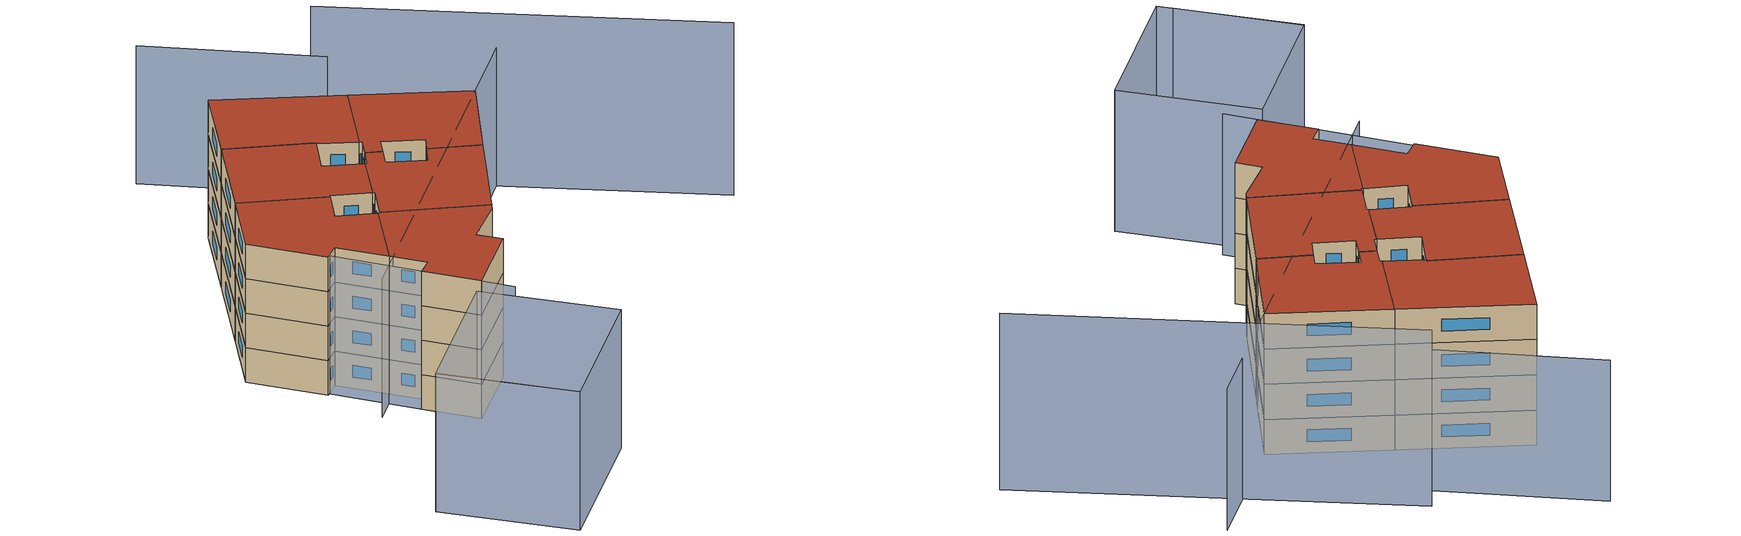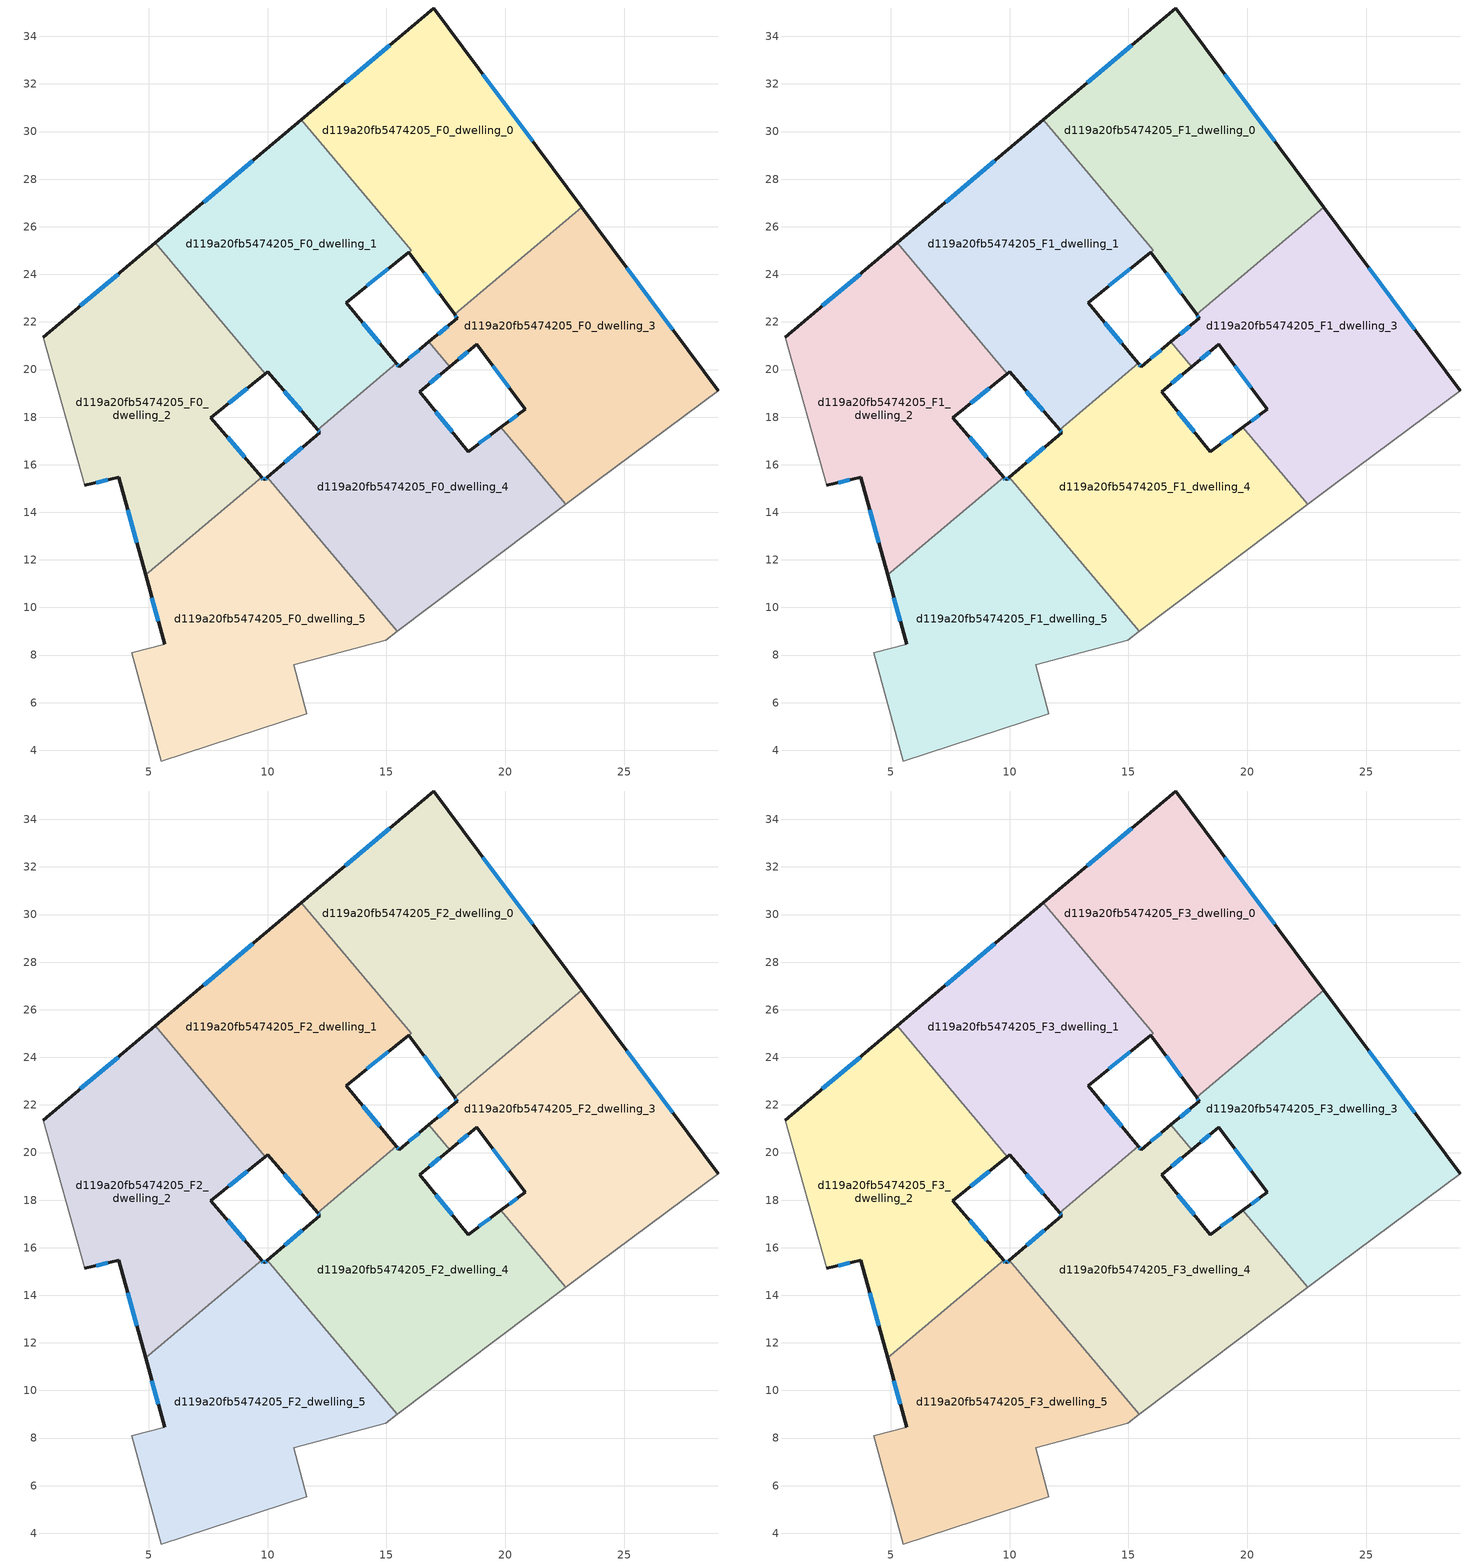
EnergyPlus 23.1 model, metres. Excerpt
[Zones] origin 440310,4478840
d119a20fb5474205_F0_dwelling_0
 floor ground (EU_floor_Construction): 16.98,35.19 23.2,26.82 17.86,22.32 15.94,24.93 16.04,25.02 11.42,30.5 z0
 wall outside (EU_wall_Construction): 23.2,26.82 16.98,35.19 11.42,30.5 / 15.94,24.93 17.86,22.32 z0:3; 15.94,24.94,3 15.94,24.94,0 15.94,24.93,0
 wall to d119a20fb5474205_F0_dwelling_1 (EU_wall_Construction): 11.42,30.5 16.04,25.02 15.94,24.94 z0:3
 wall to d119a20fb5474205_F0_dwelling_3 (EU_wall_Construction): 17.86,22.32 23.2,26.82 z0:3
 window (EU_Window_Construction): 15.14,33.64 13.26,32.06 / 21.14,29.6 19.04,32.42 / 16.58,24.07 17.22,23.18 z0.99:2.01
d119a20fb5474205_F0_dwelling_1
 floor ground (EU_floor_Construction): 11.42,30.5 16.04,25.02 15.94,24.94 13.3,22.81 15.42,20.25 12.1,17.46 10.01,19.91 9.91,19.83 5.28,25.32 z0
 wall outside (EU_wall_Construction): 9.91,19.83 10.01,19.91 12.1,17.46 / 11.42,30.5 5.28,25.32 / 15.42,20.25 13.3,22.81 15.94,24.93 z0:3
 wall to d119a20fb5474205_F0_dwelling_4 (EU_wall_Construction): 12.1,17.46 15.42,20.25 z0:3
 wall to d119a20fb5474205_F0_dwelling_2 (EU_wall_Construction): 5.28,25.32 9.91,19.83 z0:3
 window (EU_Window_Construction): 10.7,19.1 11.41,18.27 / 9.38,28.78 7.31,27.04 / 14.18,23.52 15.06,24.23 / 14.72,21.1 14,21.97 z0.99:2.01
d119a20fb5474205_F0_dwelling_2
 floor ground (EU_floor_Construction): 5.28,25.32 9.91,19.83 7.62,17.97 9.75,15.48 4.88,11.37 3.75,15.47 2.32,15.13 0.58,21.36 z0
 wall outside (EU_wall_Construction): 9.75,15.48 7.62,17.97 9.91,19.83 / 2.32,15.13 3.75,15.47 4.88,11.37 / 5.28,25.32 0.58,21.36 z0:3
 wall adiabatic (EU_wall_Construction): 0.58,21.36 2.32,15.13 z0:3
 wall to d119a20fb5474205_F0_dwelling_5 (EU_wall_Construction): 4.88,11.37 9.75,15.48 z0:3
 window (EU_Window_Construction): 8.38,18.59 9.15,19.21 / 9.04,16.3 8.33,17.15 / 4.12,14.11 4.5,12.73 / 2.79,15.24 3.28,15.36 / 3.72,24.01 2.14,22.67 z0.99:2.01
d119a20fb5474205_F0_dwelling_3
 floor ground (EU_floor_Construction): 23.2,26.82 28.94,19.11 23.89,15.35 22.54,14.33 19.81,17.57 20.83,18.32 18.79,21.07 17.66,20.12 16.78,21.16 17.98,22.15 17.86,22.32 z0
 wall outside (EU_wall_Construction): 28.94,19.11 23.2,26.82 / 17.66,20.12 18.79,21.07 20.83,18.32 19.81,17.57 / 17.86,22.32 17.98,22.15 16.78,21.16 z0:3
 wall adiabatic (EU_wall_Construction): 22.54,14.33 23.89,15.35 28.94,19.11 z0:3
 wall to d119a20fb5474205_F0_dwelling_4 (EU_wall_Construction): 19.81,17.57 22.54,14.33 / 16.78,21.16 17.66,20.12 z0:3
 window (EU_Window_Construction): 27.04,21.67 25.1,24.27 / 20.49,18.08 20.15,17.82 / 19.47,20.16 20.16,19.23 / 18.04,20.44 18.42,20.76 / 17.58,21.83 17.18,21.49 / 17.9,22.26 17.94,22.21 z0.99:2.01
d119a20fb5474205_F0_dwelling_4
 floor ground (EU_floor_Construction): 19.81,17.57 22.54,14.33 15.46,8.99 9.99,15.47 12.2,17.35 12.1,17.46 15.42,20.25 15.53,20.12 16.78,21.16 17.66,20.12 16.4,19.07 18.43,16.55 z0
 wall outside (EU_wall_Construction): 16.78,21.16 15.53,20.12 15.42,20.25 / 19.81,17.57 18.43,16.55 16.4,19.07 17.66,20.12 / 12.1,17.46 12.2,17.35 9.99,15.47 z0:3
 wall adiabatic (EU_wall_Construction): 15.46,8.99 22.54,14.33 z0:3
 wall to d119a20fb5474205_F0_dwelling_5 (EU_wall_Construction): 9.99,15.47 15.46,8.99 z0:3
 window (EU_Window_Construction): 15.49,20.16 15.45,20.21 / 16.37,20.82 15.94,20.47 / 16.82,19.42 17.24,19.77 / 17.76,17.39 17.07,18.24 / 19.35,17.24 18.89,16.89 / 11.47,16.73 10.72,16.1 / 12.14,17.42 12.17,17.39 z0.99:2.01
d119a20fb5474205_F0_dwelling_5
 floor ground (EU_floor_Construction): 9.99,15.47 15.46,8.99 14.97,8.62 11.1,7.6 11.66,5.54 5.54,3.55 4.3,8.09 5.68,8.45 4.88,11.37 9.75,15.48 9.85,15.36 z0
 wall outside (EU_wall_Construction): 4.88,11.37 5.68,8.45 / 9.99,15.47 9.85,15.36 9.75,15.48 z0:3
 wall adiabatic (EU_wall_Construction): 5.68,8.45 4.3,8.09 5.54,3.55 11.66,5.54 11.1,7.6 14.97,8.62 15.46,8.99 z0:3
 window (EU_Window_Construction): 5.14,10.4 5.41,9.42 / 9.82,15.4 9.79,15.44 / 9.95,15.44 9.9,15.4 z0.99:2.01
d119a20fb5474205_F1_dwelling_0
 floor outside (EU_floor_Construction): 16.98,35.19 11.42,30.5 16.04,25.02 11.42,30.5 z3
 floor to d119a20fb5474205_F0_dwelling_0 (EU_floor_Construction): 16.98,35.19 23.2,26.82 17.86,22.32 15.94,24.93 16.04,25.02 11.42,30.5 z3
 wall outside (EU_wall_Construction): 23.2,26.82 16.98,35.19 11.42,30.5 / 15.94,24.93 17.86,22.32 z3:6; 15.94,24.94,6 15.94,24.94,3 15.94,24.93,3
 wall to d119a20fb5474205_F1_dwelling_1 (EU_wall_Construction): 11.42,30.5 16.04,25.02 15.94,24.94 z3:6
 wall to d119a20fb5474205_F1_dwelling_3 (EU_wall_Construction): 17.86,22.32 23.2,26.82 z3:6
 window (EU_Window_Construction): 15.14,33.64 13.26,32.06 / 21.14,29.6 19.04,32.42 / 16.58,24.07 17.22,23.18 z3.99:5.01
d119a20fb5474205_F1_dwelling_1
 floor to d119a20fb5474205_F0_dwelling_1 (EU_floor_Construction): 11.42,30.5 16.04,25.02 15.94,24.94 13.3,22.81 15.42,20.25 12.1,17.46 10.01,19.91 9.91,19.83 5.28,25.32 z3
 wall outside (EU_wall_Construction): 9.91,19.83 10.01,19.91 12.1,17.46 / 11.42,30.5 5.28,25.32 / 15.42,20.25 13.3,22.81 15.94,24.93 z3:6
 wall to d119a20fb5474205_F1_dwelling_4 (EU_wall_Construction): 12.1,17.46 15.42,20.25 z3:6
 wall to d119a20fb5474205_F1_dwelling_2 (EU_wall_Construction): 5.28,25.32 9.91,19.83 z3:6
 window (EU_Window_Construction): 10.7,19.1 11.41,18.27 / 9.38,28.78 7.31,27.04 / 14.18,23.52 15.06,24.23 / 14.72,21.1 14,21.97 z3.99:5.01
d119a20fb5474205_F1_dwelling_2
 floor to d119a20fb5474205_F0_dwelling_2 (EU_floor_Construction): 5.28,25.32 9.91,19.83 7.62,17.97 9.75,15.48 4.88,11.37 3.75,15.47 2.32,15.13 0.58,21.36 z3
 wall outside (EU_wall_Construction): 9.75,15.48 7.62,17.97 9.91,19.83 / 2.32,15.13 3.75,15.47 4.88,11.37 / 5.28,25.32 0.58,21.36 z3:6
 wall adiabatic (EU_wall_Construction): 0.58,21.36 2.32,15.13 z3:6
 wall to d119a20fb5474205_F1_dwelling_5 (EU_wall_Construction): 4.88,11.37 9.75,15.48 z3:6
 window (EU_Window_Construction): 8.38,18.59 9.15,19.21 / 9.04,16.3 8.33,17.15 / 4.12,14.11 4.5,12.73 / 2.79,15.24 3.28,15.36 / 3.72,24.01 2.14,22.67 z3.99:5.01
d119a20fb5474205_F1_dwelling_3
 floor to d119a20fb5474205_F0_dwelling_3 (EU_floor_Construction): 23.2,26.82 28.94,19.11 23.89,15.35 22.54,14.33 19.81,17.57 20.83,18.32 18.79,21.07 17.66,20.12 16.78,21.16 17.98,22.15 17.86,22.32 z3
 wall outside (EU_wall_Construction): 28.94,19.11 23.2,26.82 / 17.66,20.12 18.79,21.07 20.83,18.32 19.81,17.57 / 17.86,22.32 17.98,22.15 16.78,21.16 z3:6
 wall adiabatic (EU_wall_Construction): 22.54,14.33 23.89,15.35 28.94,19.11 z3:6
 wall to d119a20fb5474205_F1_dwelling_4 (EU_wall_Construction): 19.81,17.57 22.54,14.33 / 16.78,21.16 17.66,20.12 z3:6
 window (EU_Window_Construction): 27.04,21.67 25.1,24.27 / 20.49,18.08 20.15,17.82 / 19.47,20.16 20.16,19.23 / 18.04,20.44 18.42,20.76 / 17.58,21.83 17.18,21.49 / 17.9,22.26 17.94,22.21 z3.99:5.01
d119a20fb5474205_F1_dwelling_4
 floor to d119a20fb5474205_F0_dwelling_4 (EU_floor_Construction): 19.81,17.57 22.54,14.33 15.46,8.99 9.99,15.47 12.2,17.35 12.1,17.46 15.42,20.25 15.53,20.12 16.78,21.16 17.66,20.12 16.4,19.07 18.43,16.55 z3
 wall outside (EU_wall_Construction): 16.78,21.16 15.53,20.12 15.42,20.25 / 19.81,17.57 18.43,16.55 16.4,19.07 17.66,20.12 / 12.1,17.46 12.2,17.35 9.99,15.47 z3:6
 wall adiabatic (EU_wall_Construction): 15.46,8.99 22.54,14.33 z3:6
 wall to d119a20fb5474205_F1_dwelling_5 (EU_wall_Construction): 9.99,15.47 15.46,8.99 z3:6
 window (EU_Window_Construction): 15.49,20.16 15.45,20.21 / 16.37,20.82 15.94,20.47 / 16.82,19.42 17.24,19.77 / 17.76,17.39 17.07,18.24 / 19.35,17.24 18.89,16.89 / 11.47,16.73 10.72,16.1 / 12.14,17.42 12.17,17.39 z3.99:5.01
d119a20fb5474205_F1_dwelling_5
 floor to d119a20fb5474205_F0_dwelling_5 (EU_floor_Construction): 9.99,15.47 15.46,8.99 14.97,8.62 11.1,7.6 11.66,5.54 5.54,3.55 4.3,8.09 5.68,8.45 4.88,11.37 9.75,15.48 9.85,15.36 z3
 wall outside (EU_wall_Construction): 4.88,11.37 5.68,8.45 / 9.99,15.47 9.85,15.36 9.75,15.48 z3:6
 wall adiabatic (EU_wall_Construction): 5.68,8.45 4.3,8.09 5.54,3.55 11.66,5.54 11.1,7.6 14.97,8.62 15.46,8.99 z3:6
 window (EU_Window_Construction): 5.14,10.4 5.41,9.42 / 9.82,15.4 9.79,15.44 / 9.95,15.44 9.9,15.4 z3.99:5.01
d119a20fb5474205_F2_dwelling_0
 floor outside (EU_floor_Construction): 16.98,35.19 11.42,30.5 16.04,25.02 11.42,30.5 z6
 floor to d119a20fb5474205_F1_dwelling_0 (EU_floor_Construction): 16.98,35.19 23.2,26.82 17.86,22.32 15.94,24.93 16.04,25.02 11.42,30.5 z6
 wall outside (EU_wall_Construction): 23.2,26.82 16.98,35.19 11.42,30.5 / 15.94,24.93 17.86,22.32 z6:9; 15.94,24.94,9 15.94,24.94,6 15.94,24.93,6
 wall to d119a20fb5474205_F2_dwelling_1 (EU_wall_Construction): 11.42,30.5 16.04,25.02 15.94,24.94 z6:9
 wall to d119a20fb5474205_F2_dwelling_3 (EU_wall_Construction): 17.86,22.32 23.2,26.82 z6:9
 window (EU_Window_Construction): 15.14,33.64 13.26,32.06 / 21.14,29.6 19.04,32.42 / 16.58,24.07 17.22,23.18 z6.99:8.01
d119a20fb5474205_F2_dwelling_1
 floor to d119a20fb5474205_F1_dwelling_1 (EU_floor_Construction): 11.42,30.5 16.04,25.02 15.94,24.94 13.3,22.81 15.42,20.25 12.1,17.46 10.01,19.91 9.91,19.83 5.28,25.32 z6
 wall outside (EU_wall_Construction): 9.91,19.83 10.01,19.91 12.1,17.46 / 11.42,30.5 5.28,25.32 / 15.42,20.25 13.3,22.81 15.94,24.93 z6:9
 wall to d119a20fb5474205_F2_dwelling_4 (EU_wall_Construction): 12.1,17.46 15.42,20.25 z6:9
 wall to d119a20fb5474205_F2_dwelling_2 (EU_wall_Construction): 5.28,25.32 9.91,19.83 z6:9
 window (EU_Window_Construction): 10.7,19.1 11.41,18.27 / 9.38,28.78 7.31,27.04 / 14.18,23.52 15.06,24.23 / 14.72,21.1 14,21.97 z6.99:8.01
d119a20fb5474205_F2_dwelling_2
 floor to d119a20fb5474205_F1_dwelling_2 (EU_floor_Construction): 5.28,25.32 9.91,19.83 7.62,17.97 9.75,15.48 4.88,11.37 3.75,15.47 2.32,15.13 0.58,21.36 z6
 wall outside (EU_wall_Construction): 9.75,15.48 7.62,17.97 9.91,19.83 / 2.32,15.13 3.75,15.47 4.88,11.37 / 5.28,25.32 0.58,21.36 z6:9
 wall adiabatic (EU_wall_Construction): 0.58,21.36 2.32,15.13 z6:9
 wall to d119a20fb5474205_F2_dwelling_5 (EU_wall_Construction): 4.88,11.37 9.75,15.48 z6:9
 window (EU_Window_Construction): 8.38,18.59 9.15,19.21 / 9.04,16.3 8.33,17.15 / 4.12,14.11 4.5,12.73 / 2.79,15.24 3.28,15.36 / 3.72,24.01 2.14,22.67 z6.99:8.01
d119a20fb5474205_F2_dwelling_3
 floor to d119a20fb5474205_F1_dwelling_3 (EU_floor_Construction): 23.2,26.82 28.94,19.11 23.89,15.35 22.54,14.33 19.81,17.57 20.83,18.32 18.79,21.07 17.66,20.12 16.78,21.16 17.98,22.15 17.86,22.32 z6
 wall outside (EU_wall_Construction): 28.94,19.11 23.2,26.82 / 17.66,20.12 18.79,21.07 20.83,18.32 19.81,17.57 / 17.86,22.32 17.98,22.15 16.78,21.16 z6:9
 wall adiabatic (EU_wall_Construction): 22.54,14.33 23.89,15.35 28.94,19.11 z6:9
 wall to d119a20fb5474205_F2_dwelling_4 (EU_wall_Construction): 19.81,17.57 22.54,14.33 / 16.78,21.16 17.66,20.12 z6:9
 window (EU_Window_Construction): 27.04,21.67 25.1,24.27 / 20.49,18.08 20.15,17.82 / 19.47,20.16 20.16,19.23 / 18.04,20.44 18.42,20.76 / 17.58,21.83 17.18,21.49 / 17.9,22.26 17.94,22.21 z6.99:8.01
d119a20fb5474205_F2_dwelling_4
 floor to d119a20fb5474205_F1_dwelling_4 (EU_floor_Construction): 19.81,17.57 22.54,14.33 15.46,8.99 9.99,15.47 12.2,17.35 12.1,17.46 15.42,20.25 15.53,20.12 16.78,21.16 17.66,20.12 16.4,19.07 18.43,16.55 z6
 wall outside (EU_wall_Construction): 16.78,21.16 15.53,20.12 15.42,20.25 / 19.81,17.57 18.43,16.55 16.4,19.07 17.66,20.12 / 12.1,17.46 12.2,17.35 9.99,15.47 z6:9
 wall adiabatic (EU_wall_Construction): 15.46,8.99 22.54,14.33 z6:9
 wall to d119a20fb5474205_F2_dwelling_5 (EU_wall_Construction): 9.99,15.47 15.46,8.99 z6:9
 window (EU_Window_Construction): 15.49,20.16 15.45,20.21 / 16.37,20.82 15.94,20.47 / 16.82,19.42 17.24,19.77 / 17.76,17.39 17.07,18.24 / 19.35,17.24 18.89,16.89 / 11.47,16.73 10.72,16.1 / 12.14,17.42 12.17,17.39 z6.99:8.01
d119a20fb5474205_F2_dwelling_5
 floor to d119a20fb5474205_F1_dwelling_5 (EU_floor_Construction): 9.99,15.47 15.46,8.99 14.97,8.62 11.1,7.6 11.66,5.54 5.54,3.55 4.3,8.09 5.68,8.45 4.88,11.37 9.75,15.48 9.85,15.36 z6
 wall outside (EU_wall_Construction): 4.88,11.37 5.68,8.45 / 9.99,15.47 9.85,15.36 9.75,15.48 z6:9
 wall adiabatic (EU_wall_Construction): 5.68,8.45 4.3,8.09 5.54,3.55 11.66,5.54 11.1,7.6 14.97,8.62 15.46,8.99 z6:9
 window (EU_Window_Construction): 5.14,10.4 5.41,9.42 / 9.82,15.4 9.79,15.44 / 9.95,15.44 9.9,15.4 z6.99:8.01
d119a20fb5474205_F3_dwelling_0
 floor outside (EU_floor_Construction): 16.98,35.19 11.42,30.5 16.04,25.02 11.42,30.5 z9
 floor to d119a20fb5474205_F2_dwelling_0 (EU_floor_Construction): 16.98,35.19 23.2,26.82 17.86,22.32 15.94,24.93 16.04,25.02 11.42,30.5 z9
 wall outside (EU_wall_Construction): 23.2,26.82 16.98,35.19 11.42,30.5 / 15.94,24.93 17.86,22.32 z9:12; 15.94,24.94,12 15.94,24.94,9 15.94,24.93,9
 wall to d119a20fb5474205_F3_dwelling_1 (EU_wall_Construction): 11.42,30.5 16.04,25.02 15.94,24.94 z9:12
 wall to d119a20fb5474205_F3_dwelling_3 (EU_wall_Construction): 17.86,22.32 23.2,26.82 z9:12
 window (EU_Window_Construction): 15.14,33.64 13.26,32.06 / 21.14,29.6 19.04,32.42 / 16.58,24.07 17.22,23.18 z9.99:11.01
 roof outside (EU_roof_Construction): 23.2,26.82 16.98,35.19 11.42,30.5 16.04,25.02 15.94,24.93 17.86,22.32 z12
d119a20fb5474205_F3_dwelling_1
 floor to d119a20fb5474205_F2_dwelling_1 (EU_floor_Construction): 11.42,30.5 16.04,25.02 15.94,24.94 13.3,22.81 15.42,20.25 12.1,17.46 10.01,19.91 9.91,19.83 5.28,25.32 z9
 wall outside (EU_wall_Construction): 9.91,19.83 10.01,19.91 12.1,17.46 / 11.42,30.5 5.28,25.32 / 15.42,20.25 13.3,22.81 15.94,24.93 z9:12
 wall to d119a20fb5474205_F3_dwelling_4 (EU_wall_Construction): 12.1,17.46 15.42,20.25 z9:12
 wall to d119a20fb5474205_F3_dwelling_2 (EU_wall_Construction): 5.28,25.32 9.91,19.83 z9:12
 window (EU_Window_Construction): 10.7,19.1 11.41,18.27 / 9.38,28.78 7.31,27.04 / 14.18,23.52 15.06,24.23 / 14.72,21.1 14,21.97 z9.99:11.01
 roof outside (EU_roof_Construction): 15.42,20.25 13.3,22.81 15.94,24.93 16.04,25.02 11.42,30.5 5.28,25.32 9.91,19.83 10.01,19.91 12.1,17.46 z12
d119a20fb5474205_F3_dwelling_2
 floor to d119a20fb5474205_F2_dwelling_2 (EU_floor_Construction): 5.28,25.32 9.91,19.83 7.62,17.97 9.75,15.48 4.88,11.37 3.75,15.47 2.32,15.13 0.58,21.36 z9
 wall outside (EU_wall_Construction): 9.75,15.48 7.62,17.97 9.91,19.83 / 2.32,15.13 3.75,15.47 4.88,11.37 / 5.28,25.32 0.58,21.36 z9:12
 wall adiabatic (EU_wall_Construction): 0.58,21.36 2.32,15.13 z9:12
 wall to d119a20fb5474205_F3_dwelling_5 (EU_wall_Construction): 4.88,11.37 9.75,15.48 z9:12
 window (EU_Window_Construction): 8.38,18.59 9.15,19.21 / 9.04,16.3 8.33,17.15 / 4.12,14.11 4.5,12.73 / 2.79,15.24 3.28,15.36 / 3.72,24.01 2.14,22.67 z9.99:11.01
 roof outside (EU_roof_Construction): 9.75,15.48 7.62,17.97 9.91,19.83 5.28,25.32 0.58,21.36 2.32,15.13 3.75,15.47 4.88,11.37 z12
d119a20fb5474205_F3_dwelling_3
 floor to d119a20fb5474205_F2_dwelling_3 (EU_floor_Construction): 23.2,26.82 28.94,19.11 23.89,15.35 22.54,14.33 19.81,17.57 20.83,18.32 18.79,21.07 17.66,20.12 16.78,21.16 17.98,22.15 17.86,22.32 z9
 wall outside (EU_wall_Construction): 28.94,19.11 23.2,26.82 / 17.66,20.12 18.79,21.07 20.83,18.32 19.81,17.57 / 17.86,22.32 17.98,22.15 16.78,21.16 z9:12
 wall adiabatic (EU_wall_Construction): 22.54,14.33 23.89,15.35 28.94,19.11 z9:12
 wall to d119a20fb5474205_F3_dwelling_4 (EU_wall_Construction): 19.81,17.57 22.54,14.33 / 16.78,21.16 17.66,20.12 z9:12
 window (EU_Window_Construction): 27.04,21.67 25.1,24.27 / 20.49,18.08 20.15,17.82 / 19.47,20.16 20.16,19.23 / 18.04,20.44 18.42,20.76 / 17.58,21.83 17.18,21.49 / 17.9,22.26 17.94,22.21 z9.99:11.01
 roof outside (EU_roof_Construction): 28.94,19.11 23.2,26.82 17.86,22.32 17.98,22.15 16.78,21.16 17.66,20.12 18.79,21.07 20.83,18.32 19.81,17.57 22.54,14.33 23.89,15.35 z12
d119a20fb5474205_F3_dwelling_4
 floor to d119a20fb5474205_F2_dwelling_4 (EU_floor_Construction): 19.81,17.57 22.54,14.33 15.46,8.99 9.99,15.47 12.2,17.35 12.1,17.46 15.42,20.25 15.53,20.12 16.78,21.16 17.66,20.12 16.4,19.07 18.43,16.55 z9
 wall outside (EU_wall_Construction): 16.78,21.16 15.53,20.12 15.42,20.25 / 19.81,17.57 18.43,16.55 16.4,19.07 17.66,20.12 / 12.1,17.46 12.2,17.35 9.99,15.47 z9:12
 wall adiabatic (EU_wall_Construction): 15.46,8.99 22.54,14.33 z9:12
 wall to d119a20fb5474205_F3_dwelling_5 (EU_wall_Construction): 9.99,15.47 15.46,8.99 z9:12
 window (EU_Window_Construction): 15.49,20.16 15.45,20.21 / 16.37,20.82 15.94,20.47 / 16.82,19.42 17.24,19.77 / 17.76,17.39 17.07,18.24 / 19.35,17.24 18.89,16.89 / 11.47,16.73 10.72,16.1 / 12.14,17.42 12.17,17.39 z9.99:11.01
 roof outside (EU_roof_Construction): 22.54,14.33 19.81,17.57 18.43,16.55 16.4,19.07 17.66,20.12 16.78,21.16 15.53,20.12 15.42,20.25 12.1,17.46 12.2,17.35 9.99,15.47 15.46,8.99 z12
d119a20fb5474205_F3_dwelling_5
 floor to d119a20fb5474205_F2_dwelling_5 (EU_floor_Construction): 9.99,15.47 15.46,8.99 14.97,8.62 11.1,7.6 11.66,5.54 5.54,3.55 4.3,8.09 5.68,8.45 4.88,11.37 9.75,15.48 9.85,15.36 z9
 wall outside (EU_wall_Construction): 4.88,11.37 5.68,8.45 / 9.99,15.47 9.85,15.36 9.75,15.48 z9:12
 wall adiabatic (EU_wall_Construction): 5.68,8.45 4.3,8.09 5.54,3.55 11.66,5.54 11.1,7.6 14.97,8.62 15.46,8.99 z9:12
 window (EU_Window_Construction): 5.14,10.4 5.41,9.42 / 9.82,15.4 9.79,15.44 / 9.95,15.44 9.9,15.4 z9.99:11.01
 roof outside (EU_roof_Construction): 11.66,5.54 11.1,7.6 14.97,8.62 15.46,8.99 9.99,15.47 9.85,15.36 9.75,15.48 4.88,11.37 5.68,8.45 4.3,8.09 5.54,3.55 z12
shading: -7.81,-0.92 -4.67,-10.31 / 1.71,9.96 39.54,22.68 / 27.21,31.18 20.9,44.11 / 0.87,21.43 6.21,0.98 / -7.86,-0.94 4.06,3.06 / 4.06,3.06 7.62,-7.53 / 7.62,-7.53 -4.3,-11.53 / -4.3,-11.53 -7.86,-0.94 z0:12; 43.6,5.49 28.58,33.49 z0:15
[Building]
EU S2 Campaign: North Axis=0; Terrain=City; Solar Distribution=FullExterior
[Site:Location]
Madrid: Latitude=40.5; Longitude=-3.5; Time Zone=1; Elevation=609
[SizingPeriod:WeatherFileDays]
AnnualSizingPeriod: Begin Month=1; Begin Day of Month=1; End Month=12; End Day of Month=31; Day of Week for Start Day=Monday; Use Weather File Daylight Saving Period=No; Use Weather File Rain and Snow Indicators=No
[MATERIAL]
EU_InternalMass_Material: Roughness=MediumRough; Thickness=0.1; Conductivity=1; Density=1800; Specific Heat=900; Thermal Absorptance=0.9; Solar Absorptance=0.7; Visible Absorptance=0.7
[MATERIAL:NOMASS] Roughness=MediumRough; Thermal Absorptance=0.9; Solar Absorptance=0.7; Visible Absorptance=0.7
Name | Thermal Resistance
EU_wall_NoMass | 0.609216
EU_roof_NoMass | 0.513268
EU_floor_NoMass | 0.568163
[WINDOWMATERIAL:SIMPLEGLAZINGSYSTEM]
EU_Window_SimpleGlazing: UFactor=5.50606; Solar Heat Gain Coefficient=0.85; Visible Transmittance=0.85
[CONSTRUCTION]
EU_wall_Construction: EU_wall_NoMass
EU_roof_Construction: EU_roof_NoMass
EU_floor_Construction: EU_floor_NoMass
EU_InternalMass_Construction: EU_InternalMass_Material
EU_Window_Construction: EU_Window_SimpleGlazing
[ZONE] Type=1; Multiplier=1; Ceiling Height=autocalculate; Floor Area=autocalculate; Part of Total Floor Area=Yes
Name | Volume
d119a20fb5474205_F0_dwelling_0; d119a20fb5474205_F1_dwelling_0; d119a20fb5474205_F2_dwelling_0; d119a20fb5474205_F3_dwelling_0 | 219.724
d119a20fb5474205_F0_dwelling_1; d119a20fb5474205_F1_dwelling_1; d119a20fb5474205_F2_dwelling_1; d119a20fb5474205_F3_dwelling_1 | 214.698
d119a20fb5474205_F0_dwelling_2; d119a20fb5474205_F1_dwelling_2; d119a20fb5474205_F2_dwelling_2; d119a20fb5474205_F3_dwelling_2 | 217.237
d119a20fb5474205_F0_dwelling_3; d119a20fb5474205_F1_dwelling_3; d119a20fb5474205_F2_dwelling_3; d119a20fb5474205_F3_dwelling_3 | 217.222
d119a20fb5474205_F0_dwelling_4; d119a20fb5474205_F1_dwelling_4; d119a20fb5474205_F2_dwelling_4; d119a20fb5474205_F3_dwelling_4 | 217.245
d119a20fb5474205_F0_dwelling_5 | 217.215
d119a20fb5474205_F1_dwelling_5; d119a20fb5474205_F2_dwelling_5; d119a20fb5474205_F3_dwelling_5 | 217.214
[INTERNALMASS] Construction=EU_InternalMass_Construction
Name | Zone or ZoneList | Surface Area
d119a20fb5474205_F0_dwelling_0_EU_InternalMass | d119a20fb5474205_F0_dwelling_0 | 73.2419
d119a20fb5474205_F0_dwelling_1_EU_InternalMass | d119a20fb5474205_F0_dwelling_1 | 71.5738
d119a20fb5474205_F0_dwelling_2_EU_InternalMass | d119a20fb5474205_F0_dwelling_2 | 72.4121
d119a20fb5474205_F0_dwelling_3_EU_InternalMass | d119a20fb5474205_F0_dwelling_3 | 72.4076
d119a20fb5474205_F0_dwelling_4_EU_InternalMass | d119a20fb5474205_F0_dwelling_4 | 72.4149
d119a20fb5474205_F0_dwelling_5_EU_InternalMass | d119a20fb5474205_F0_dwelling_5 | 72.4049
d119a20fb5474205_F1_dwelling_0_EU_InternalMass | d119a20fb5474205_F1_dwelling_0 | 73.2419
d119a20fb5474205_F1_dwelling_1_EU_InternalMass | d119a20fb5474205_F1_dwelling_1 | 71.5738
d119a20fb5474205_F1_dwelling_2_EU_InternalMass | d119a20fb5474205_F1_dwelling_2 | 72.4121
d119a20fb5474205_F1_dwelling_3_EU_InternalMass | d119a20fb5474205_F1_dwelling_3 | 72.4076
d119a20fb5474205_F1_dwelling_4_EU_InternalMass | d119a20fb5474205_F1_dwelling_4 | 72.4149
d119a20fb5474205_F1_dwelling_5_EU_InternalMass | d119a20fb5474205_F1_dwelling_5 | 72.4049
d119a20fb5474205_F2_dwelling_0_EU_InternalMass | d119a20fb5474205_F2_dwelling_0 | 73.2419
d119a20fb5474205_F2_dwelling_1_EU_InternalMass | d119a20fb5474205_F2_dwelling_1 | 71.5738
d119a20fb5474205_F2_dwelling_2_EU_InternalMass | d119a20fb5474205_F2_dwelling_2 | 72.4121
d119a20fb5474205_F2_dwelling_3_EU_InternalMass | d119a20fb5474205_F2_dwelling_3 | 72.4076
d119a20fb5474205_F2_dwelling_4_EU_InternalMass | d119a20fb5474205_F2_dwelling_4 | 72.4149
d119a20fb5474205_F2_dwelling_5_EU_InternalMass | d119a20fb5474205_F2_dwelling_5 | 72.4049
d119a20fb5474205_F3_dwelling_0_EU_InternalMass | d119a20fb5474205_F3_dwelling_0 | 73.2419
d119a20fb5474205_F3_dwelling_1_EU_InternalMass | d119a20fb5474205_F3_dwelling_1 | 71.5738
d119a20fb5474205_F3_dwelling_2_EU_InternalMass | d119a20fb5474205_F3_dwelling_2 | 72.4121
d119a20fb5474205_F3_dwelling_3_EU_InternalMass | d119a20fb5474205_F3_dwelling_3 | 72.4076
d119a20fb5474205_F3_dwelling_4_EU_InternalMass | d119a20fb5474205_F3_dwelling_4 | 72.4149
d119a20fb5474205_F3_dwelling_5_EU_InternalMass | d119a20fb5474205_F3_dwelling_5 | 72.4049
[OTHEREQUIPMENT] Fuel Type=Electricity; Design Level Calculation Method=Watts/Area; Power per Zone Floor Area=1; Fraction Latent=0; Fraction Radiant=0; Fraction Lost=0; Carbon Dioxide Generation Rate=0; EndUse Subcategory=EU_Step8_InternalGains
Name | Zone or ZoneList or Space or SpaceList | Schedule
EU_Step8_InternalGain_d119a20fb5474205_F0_dwelling_0_f000 | d119a20fb5474205_F0_dwelling_0 | EU_Step8_GainSchedule_d119a20fb5474205_F0_dwelling_0_f000
EU_Step8_InternalGain_d119a20fb5474205_F0_dwelling_1_f000 | d119a20fb5474205_F0_dwelling_1 | EU_Step8_GainSchedule_d119a20fb5474205_F0_dwelling_1_f000
EU_Step8_InternalGain_d119a20fb5474205_F0_dwelling_2_f000 | d119a20fb5474205_F0_dwelling_2 | EU_Step8_GainSchedule_d119a20fb5474205_F0_dwelling_2_f000
EU_Step8_InternalGain_d119a20fb5474205_F0_dwelling_3_f000 | d119a20fb5474205_F0_dwelling_3 | EU_Step8_GainSchedule_d119a20fb5474205_F0_dwelling_3_f000
EU_Step8_InternalGain_d119a20fb5474205_F0_dwelling_4_f000 | d119a20fb5474205_F0_dwelling_4 | EU_Step8_GainSchedule_d119a20fb5474205_F0_dwelling_4_f000
EU_Step8_InternalGain_d119a20fb5474205_F0_dwelling_5_f000 | d119a20fb5474205_F0_dwelling_5 | EU_Step8_GainSchedule_d119a20fb5474205_F0_dwelling_5_f000
EU_Step8_InternalGain_d119a20fb5474205_F1_dwelling_0_f000 | d119a20fb5474205_F1_dwelling_0 | EU_Step8_GainSchedule_d119a20fb5474205_F1_dwelling_0_f000
EU_Step8_InternalGain_d119a20fb5474205_F1_dwelling_1_f000 | d119a20fb5474205_F1_dwelling_1 | EU_Step8_GainSchedule_d119a20fb5474205_F1_dwelling_1_f000
EU_Step8_InternalGain_d119a20fb5474205_F1_dwelling_2_f000 | d119a20fb5474205_F1_dwelling_2 | EU_Step8_GainSchedule_d119a20fb5474205_F1_dwelling_2_f000
EU_Step8_InternalGain_d119a20fb5474205_F1_dwelling_3_f000 | d119a20fb5474205_F1_dwelling_3 | EU_Step8_GainSchedule_d119a20fb5474205_F1_dwelling_3_f000
EU_Step8_InternalGain_d119a20fb5474205_F1_dwelling_4_f000 | d119a20fb5474205_F1_dwelling_4 | EU_Step8_GainSchedule_d119a20fb5474205_F1_dwelling_4_f000
EU_Step8_InternalGain_d119a20fb5474205_F1_dwelling_5_f000 | d119a20fb5474205_F1_dwelling_5 | EU_Step8_GainSchedule_d119a20fb5474205_F1_dwelling_5_f000
EU_Step8_InternalGain_d119a20fb5474205_F2_dwelling_0_f000 | d119a20fb5474205_F2_dwelling_0 | EU_Step8_GainSchedule_d119a20fb5474205_F2_dwelling_0_f000
EU_Step8_InternalGain_d119a20fb5474205_F2_dwelling_1_f000 | d119a20fb5474205_F2_dwelling_1 | EU_Step8_GainSchedule_d119a20fb5474205_F2_dwelling_1_f000
EU_Step8_InternalGain_d119a20fb5474205_F2_dwelling_2_f000 | d119a20fb5474205_F2_dwelling_2 | EU_Step8_GainSchedule_d119a20fb5474205_F2_dwelling_2_f000
EU_Step8_InternalGain_d119a20fb5474205_F2_dwelling_3_f000 | d119a20fb5474205_F2_dwelling_3 | EU_Step8_GainSchedule_d119a20fb5474205_F2_dwelling_3_f000
EU_Step8_InternalGain_d119a20fb5474205_F2_dwelling_4_f000 | d119a20fb5474205_F2_dwelling_4 | EU_Step8_GainSchedule_d119a20fb5474205_F2_dwelling_4_f000
EU_Step8_InternalGain_d119a20fb5474205_F2_dwelling_5_f000 | d119a20fb5474205_F2_dwelling_5 | EU_Step8_GainSchedule_d119a20fb5474205_F2_dwelling_5_f000
EU_Step8_InternalGain_d119a20fb5474205_F3_dwelling_0_f000 | d119a20fb5474205_F3_dwelling_0 | EU_Step8_GainSchedule_d119a20fb5474205_F3_dwelling_0_f000
EU_Step8_InternalGain_d119a20fb5474205_F3_dwelling_1_f000 | d119a20fb5474205_F3_dwelling_1 | EU_Step8_GainSchedule_d119a20fb5474205_F3_dwelling_1_f000
EU_Step8_InternalGain_d119a20fb5474205_F3_dwelling_2_f000 | d119a20fb5474205_F3_dwelling_2 | EU_Step8_GainSchedule_d119a20fb5474205_F3_dwelling_2_f000
EU_Step8_InternalGain_d119a20fb5474205_F3_dwelling_3_f000 | d119a20fb5474205_F3_dwelling_3 | EU_Step8_GainSchedule_d119a20fb5474205_F3_dwelling_3_f000
EU_Step8_InternalGain_d119a20fb5474205_F3_dwelling_4_f000 | d119a20fb5474205_F3_dwelling_4 | EU_Step8_GainSchedule_d119a20fb5474205_F3_dwelling_4_f000
EU_Step8_InternalGain_d119a20fb5474205_F3_dwelling_5_f000 | d119a20fb5474205_F3_dwelling_5 | EU_Step8_GainSchedule_d119a20fb5474205_F3_dwelling_5_f000
[ZONEVENTILATION:DESIGNFLOWRATE] Schedule=EU_AlwaysOn; Design Flow Rate Calculation Method=AirChanges/Hour; Air Changes per Hour=0.752966; Ventilation Type=Natural; Fan Pressure Rise=0; Fan Total Efficiency=1; Constant Term Coefficient=1; Temperature Term Coefficient=0; Velocity Term Coefficient=0; Velocity Squared Term Coefficient=0; Minimum Indoor Temperature=-100; Maximum Indoor Temperature=100; Delta Temperature=-100; Minimum Outdoor Temperature=-100; Maximum Outdoor Temperature=100; Maximum Wind Speed=40
Name | Zone or ZoneList or Space or SpaceList
EU_ConstantAir_d119a20fb5474205_F0_dwelling_0 | d119a20fb5474205_F0_dwelling_0
EU_ConstantAir_d119a20fb5474205_F0_dwelling_1 | d119a20fb5474205_F0_dwelling_1
EU_ConstantAir_d119a20fb5474205_F0_dwelling_2 | d119a20fb5474205_F0_dwelling_2
EU_ConstantAir_d119a20fb5474205_F0_dwelling_3 | d119a20fb5474205_F0_dwelling_3
EU_ConstantAir_d119a20fb5474205_F0_dwelling_4 | d119a20fb5474205_F0_dwelling_4
EU_ConstantAir_d119a20fb5474205_F0_dwelling_5 | d119a20fb5474205_F0_dwelling_5
EU_ConstantAir_d119a20fb5474205_F1_dwelling_0 | d119a20fb5474205_F1_dwelling_0
EU_ConstantAir_d119a20fb5474205_F1_dwelling_1 | d119a20fb5474205_F1_dwelling_1
EU_ConstantAir_d119a20fb5474205_F1_dwelling_2 | d119a20fb5474205_F1_dwelling_2
EU_ConstantAir_d119a20fb5474205_F1_dwelling_3 | d119a20fb5474205_F1_dwelling_3
EU_ConstantAir_d119a20fb5474205_F1_dwelling_4 | d119a20fb5474205_F1_dwelling_4
EU_ConstantAir_d119a20fb5474205_F1_dwelling_5 | d119a20fb5474205_F1_dwelling_5
EU_ConstantAir_d119a20fb5474205_F2_dwelling_0 | d119a20fb5474205_F2_dwelling_0
EU_ConstantAir_d119a20fb5474205_F2_dwelling_1 | d119a20fb5474205_F2_dwelling_1
EU_ConstantAir_d119a20fb5474205_F2_dwelling_2 | d119a20fb5474205_F2_dwelling_2
EU_ConstantAir_d119a20fb5474205_F2_dwelling_3 | d119a20fb5474205_F2_dwelling_3
EU_ConstantAir_d119a20fb5474205_F2_dwelling_4 | d119a20fb5474205_F2_dwelling_4
EU_ConstantAir_d119a20fb5474205_F2_dwelling_5 | d119a20fb5474205_F2_dwelling_5
EU_ConstantAir_d119a20fb5474205_F3_dwelling_0 | d119a20fb5474205_F3_dwelling_0
EU_ConstantAir_d119a20fb5474205_F3_dwelling_1 | d119a20fb5474205_F3_dwelling_1
EU_ConstantAir_d119a20fb5474205_F3_dwelling_2 | d119a20fb5474205_F3_dwelling_2
EU_ConstantAir_d119a20fb5474205_F3_dwelling_3 | d119a20fb5474205_F3_dwelling_3
EU_ConstantAir_d119a20fb5474205_F3_dwelling_4 | d119a20fb5474205_F3_dwelling_4
EU_ConstantAir_d119a20fb5474205_F3_dwelling_5 | d119a20fb5474205_F3_dwelling_5
[HVACTEMPLATE:THERMOSTAT] Constant Heating Setpoint=20; Constant Cooling Setpoint=50
EU_HeatOnly_d119a20fb5474205_F0_dwelling_0; EU_HeatOnly_d119a20fb5474205_F0_dwelling_1; EU_HeatOnly_d119a20fb5474205_F0_dwelling_2; EU_HeatOnly_d119a20fb5474205_F0_dwelling_3; EU_HeatOnly_d119a20fb5474205_F0_dwelling_4; EU_HeatOnly_d119a20fb5474205_F0_dwelling_5; EU_HeatOnly_d119a20fb5474205_F1_dwelling_0; EU_HeatOnly_d119a20fb5474205_F1_dwelling_1; EU_HeatOnly_d119a20fb5474205_F1_dwelling_2; EU_HeatOnly_d119a20fb5474205_F1_dwelling_3; EU_HeatOnly_d119a20fb5474205_F1_dwelling_4; EU_HeatOnly_d119a20fb5474205_F1_dwelling_5; EU_HeatOnly_d119a20fb5474205_F2_dwelling_0; EU_HeatOnly_d119a20fb5474205_F2_dwelling_1; EU_HeatOnly_d119a20fb5474205_F2_dwelling_2; EU_HeatOnly_d119a20fb5474205_F2_dwelling_3; EU_HeatOnly_d119a20fb5474205_F2_dwelling_4; EU_HeatOnly_d119a20fb5474205_F2_dwelling_5; EU_HeatOnly_d119a20fb5474205_F3_dwelling_0; EU_HeatOnly_d119a20fb5474205_F3_dwelling_1; EU_HeatOnly_d119a20fb5474205_F3_dwelling_2; EU_HeatOnly_d119a20fb5474205_F3_dwelling_3; EU_HeatOnly_d119a20fb5474205_F3_dwelling_4; EU_HeatOnly_d119a20fb5474205_F3_dwelling_5
[HVACTEMPLATE:ZONE:IDEALLOADSAIRSYSTEM] System Availability Schedule=EU_AlwaysOn; Maximum Heating Supply Air Temperature=50; Minimum Cooling Supply Air Temperature=13; Maximum Heating Supply Air Humidity Ratio=0.0156; Minimum Cooling Supply Air Humidity Ratio=0.0077; Heating Limit=NoLimit; Cooling Limit=NoLimit; Heating Availability Schedule=EU_AlwaysOn; Cooling Availability Schedule=EU_CoolingOff; Dehumidification Control Type=ConstantSensibleHeatRatio; Cooling Sensible Heat Ratio=0.7; Dehumidification Setpoint=60; Humidification Control Type=None; Humidification Setpoint=30; Outdoor Air Method=None; Outdoor Air Flow Rate per Person=0.00944; Outdoor Air Flow Rate per Zone Floor Area=0; Outdoor Air Flow Rate per Zone=0; Demand Controlled Ventilation Type=None; Outdoor Air Economizer Type=NoEconomizer; Heat Recovery Type=None; Sensible Heat Recovery Effectiveness=0.7; Latent Heat Recovery Effectiveness=0.65
Name | Template Thermostat
d119a20fb5474205_F0_dwelling_0 | EU_HeatOnly_d119a20fb5474205_F0_dwelling_0
d119a20fb5474205_F0_dwelling_1 | EU_HeatOnly_d119a20fb5474205_F0_dwelling_1
d119a20fb5474205_F0_dwelling_2 | EU_HeatOnly_d119a20fb5474205_F0_dwelling_2
d119a20fb5474205_F0_dwelling_3 | EU_HeatOnly_d119a20fb5474205_F0_dwelling_3
d119a20fb5474205_F0_dwelling_4 | EU_HeatOnly_d119a20fb5474205_F0_dwelling_4
d119a20fb5474205_F0_dwelling_5 | EU_HeatOnly_d119a20fb5474205_F0_dwelling_5
d119a20fb5474205_F1_dwelling_0 | EU_HeatOnly_d119a20fb5474205_F1_dwelling_0
d119a20fb5474205_F1_dwelling_1 | EU_HeatOnly_d119a20fb5474205_F1_dwelling_1
d119a20fb5474205_F1_dwelling_2 | EU_HeatOnly_d119a20fb5474205_F1_dwelling_2
d119a20fb5474205_F1_dwelling_3 | EU_HeatOnly_d119a20fb5474205_F1_dwelling_3
d119a20fb5474205_F1_dwelling_4 | EU_HeatOnly_d119a20fb5474205_F1_dwelling_4
d119a20fb5474205_F1_dwelling_5 | EU_HeatOnly_d119a20fb5474205_F1_dwelling_5
d119a20fb5474205_F2_dwelling_0 | EU_HeatOnly_d119a20fb5474205_F2_dwelling_0
d119a20fb5474205_F2_dwelling_1 | EU_HeatOnly_d119a20fb5474205_F2_dwelling_1
d119a20fb5474205_F2_dwelling_2 | EU_HeatOnly_d119a20fb5474205_F2_dwelling_2
d119a20fb5474205_F2_dwelling_3 | EU_HeatOnly_d119a20fb5474205_F2_dwelling_3
d119a20fb5474205_F2_dwelling_4 | EU_HeatOnly_d119a20fb5474205_F2_dwelling_4
d119a20fb5474205_F2_dwelling_5 | EU_HeatOnly_d119a20fb5474205_F2_dwelling_5
d119a20fb5474205_F3_dwelling_0 | EU_HeatOnly_d119a20fb5474205_F3_dwelling_0
d119a20fb5474205_F3_dwelling_1 | EU_HeatOnly_d119a20fb5474205_F3_dwelling_1
d119a20fb5474205_F3_dwelling_2 | EU_HeatOnly_d119a20fb5474205_F3_dwelling_2
d119a20fb5474205_F3_dwelling_3 | EU_HeatOnly_d119a20fb5474205_F3_dwelling_3
d119a20fb5474205_F3_dwelling_4 | EU_HeatOnly_d119a20fb5474205_F3_dwelling_4
d119a20fb5474205_F3_dwelling_5 | EU_HeatOnly_d119a20fb5474205_F3_dwelling_5
[SIZING:ZONE] Zone Cooling Design Supply Air Temperature Input Method=SupplyAirTemperature; Zone Cooling Design Supply Air Temperature=13; Zone Heating Design Supply Air Temperature Input Method=SupplyAirTemperature; Zone Heating Design Supply Air Temperature=50; Zone Cooling Design Supply Air Humidity Ratio=0.008; Zone Heating Design Supply Air Humidity Ratio=0.008; Cooling Design Air Flow Method=DesignDay; Cooling Design Air Flow Rate=0; Cooling Minimum Air Flow per Zone Floor Area=0.000762; Cooling Minimum Air Flow=0; Cooling Minimum Air Flow Fraction=0.2; Heating Design Air Flow Method=DesignDay; Heating Design Air Flow Rate=0; Heating Maximum Air Flow per Zone Floor Area=0.002032; Heating Maximum Air Flow=0.141576; Heating Maximum Air Flow Fraction=0.3; Account for Dedicated Outdoor Air System=No; Dedicated Outdoor Air System Control Strategy=NeutralSupplyAir; Dedicated Outdoor Air Low Setpoint Temperature for Design=autosize; Dedicated Outdoor Air High Setpoint Temperature for Design=autosize; Zone Load Sizing Method=Sensible Load Only No Latent Load; Zone Latent Cooling Design Supply Air Humidity Ratio Input Method=HumidityRatioDifference; Zone Cooling Design Supply Air Humidity Ratio Difference=0.005; Zone Latent Heating Design Supply Air Humidity Ratio Input Method=HumidityRatioDifference; Zone Humidification Design Supply Air Humidity Ratio Difference=0.005
d119a20fb5474205_F0_dwelling_0; d119a20fb5474205_F0_dwelling_1; d119a20fb5474205_F0_dwelling_2; d119a20fb5474205_F0_dwelling_3; d119a20fb5474205_F0_dwelling_4; d119a20fb5474205_F0_dwelling_5; d119a20fb5474205_F1_dwelling_0; d119a20fb5474205_F1_dwelling_1; d119a20fb5474205_F1_dwelling_2; d119a20fb5474205_F1_dwelling_3; d119a20fb5474205_F1_dwelling_4; d119a20fb5474205_F1_dwelling_5; d119a20fb5474205_F2_dwelling_0; d119a20fb5474205_F2_dwelling_1; d119a20fb5474205_F2_dwelling_2; d119a20fb5474205_F2_dwelling_3; d119a20fb5474205_F2_dwelling_4; d119a20fb5474205_F2_dwelling_5; d119a20fb5474205_F3_dwelling_0; d119a20fb5474205_F3_dwelling_1; d119a20fb5474205_F3_dwelling_2; d119a20fb5474205_F3_dwelling_3; d119a20fb5474205_F3_dwelling_4; d119a20fb5474205_F3_dwelling_5
[SCHEDULE:CONSTANT]
Name | Hourly Value
EU_AlwaysOn | 1
EU_CoolingOff | 0
[SCHEDULE:FILE] Column Number=1; Rows to Skip at Top=0; Number of Hours of Data=8760; Column Separator=Comma; Interpolate to Timestep=No; Minutes per Item=60; Adjust Schedule for Daylight Savings=Yes
Name | File
EU_Step8_GainSchedule_d119a20fb5474205_F0_dwelling_0_f000 | ../../schedules/d119a20fb5474205/d119a20fb5474205_F0_dwelling_0_f000_gain.csv
EU_Step8_GainSchedule_d119a20fb5474205_F0_dwelling_1_f000 | ../../schedules/d119a20fb5474205/d119a20fb5474205_F0_dwelling_1_f000_gain.csv
EU_Step8_GainSchedule_d119a20fb5474205_F0_dwelling_2_f000 | ../../schedules/d119a20fb5474205/d119a20fb5474205_F0_dwelling_2_f000_gain.csv
EU_Step8_GainSchedule_d119a20fb5474205_F0_dwelling_3_f000 | ../../schedules/d119a20fb5474205/d119a20fb5474205_F0_dwelling_3_f000_gain.csv
EU_Step8_GainSchedule_d119a20fb5474205_F0_dwelling_4_f000 | ../../schedules/d119a20fb5474205/d119a20fb5474205_F0_dwelling_4_f000_gain.csv
EU_Step8_GainSchedule_d119a20fb5474205_F0_dwelling_5_f000 | ../../schedules/d119a20fb5474205/d119a20fb5474205_F0_dwelling_5_f000_gain.csv
EU_Step8_GainSchedule_d119a20fb5474205_F1_dwelling_0_f000 | ../../schedules/d119a20fb5474205/d119a20fb5474205_F1_dwelling_0_f000_gain.csv
EU_Step8_GainSchedule_d119a20fb5474205_F1_dwelling_1_f000 | ../../schedules/d119a20fb5474205/d119a20fb5474205_F1_dwelling_1_f000_gain.csv
EU_Step8_GainSchedule_d119a20fb5474205_F1_dwelling_2_f000 | ../../schedules/d119a20fb5474205/d119a20fb5474205_F1_dwelling_2_f000_gain.csv
EU_Step8_GainSchedule_d119a20fb5474205_F1_dwelling_3_f000 | ../../schedules/d119a20fb5474205/d119a20fb5474205_F1_dwelling_3_f000_gain.csv
EU_Step8_GainSchedule_d119a20fb5474205_F1_dwelling_4_f000 | ../../schedules/d119a20fb5474205/d119a20fb5474205_F1_dwelling_4_f000_gain.csv
EU_Step8_GainSchedule_d119a20fb5474205_F1_dwelling_5_f000 | ../../schedules/d119a20fb5474205/d119a20fb5474205_F1_dwelling_5_f000_gain.csv
EU_Step8_GainSchedule_d119a20fb5474205_F2_dwelling_0_f000 | ../../schedules/d119a20fb5474205/d119a20fb5474205_F2_dwelling_0_f000_gain.csv
EU_Step8_GainSchedule_d119a20fb5474205_F2_dwelling_1_f000 | ../../schedules/d119a20fb5474205/d119a20fb5474205_F2_dwelling_1_f000_gain.csv
EU_Step8_GainSchedule_d119a20fb5474205_F2_dwelling_2_f000 | ../../schedules/d119a20fb5474205/d119a20fb5474205_F2_dwelling_2_f000_gain.csv
EU_Step8_GainSchedule_d119a20fb5474205_F2_dwelling_3_f000 | ../../schedules/d119a20fb5474205/d119a20fb5474205_F2_dwelling_3_f000_gain.csv
EU_Step8_GainSchedule_d119a20fb5474205_F2_dwelling_4_f000 | ../../schedules/d119a20fb5474205/d119a20fb5474205_F2_dwelling_4_f000_gain.csv
EU_Step8_GainSchedule_d119a20fb5474205_F2_dwelling_5_f000 | ../../schedules/d119a20fb5474205/d119a20fb5474205_F2_dwelling_5_f000_gain.csv
EU_Step8_GainSchedule_d119a20fb5474205_F3_dwelling_0_f000 | ../../schedules/d119a20fb5474205/d119a20fb5474205_F3_dwelling_0_f000_gain.csv
EU_Step8_GainSchedule_d119a20fb5474205_F3_dwelling_1_f000 | ../../schedules/d119a20fb5474205/d119a20fb5474205_F3_dwelling_1_f000_gain.csv
EU_Step8_GainSchedule_d119a20fb5474205_F3_dwelling_2_f000 | ../../schedules/d119a20fb5474205/d119a20fb5474205_F3_dwelling_2_f000_gain.csv
EU_Step8_GainSchedule_d119a20fb5474205_F3_dwelling_3_f000 | ../../schedules/d119a20fb5474205/d119a20fb5474205_F3_dwelling_3_f000_gain.csv
EU_Step8_GainSchedule_d119a20fb5474205_F3_dwelling_4_f000 | ../../schedules/d119a20fb5474205/d119a20fb5474205_F3_dwelling_4_f000_gain.csv
EU_Step8_GainSchedule_d119a20fb5474205_F3_dwelling_5_f000 | ../../schedules/d119a20fb5474205/d119a20fb5474205_F3_dwelling_5_f000_gain.csv
